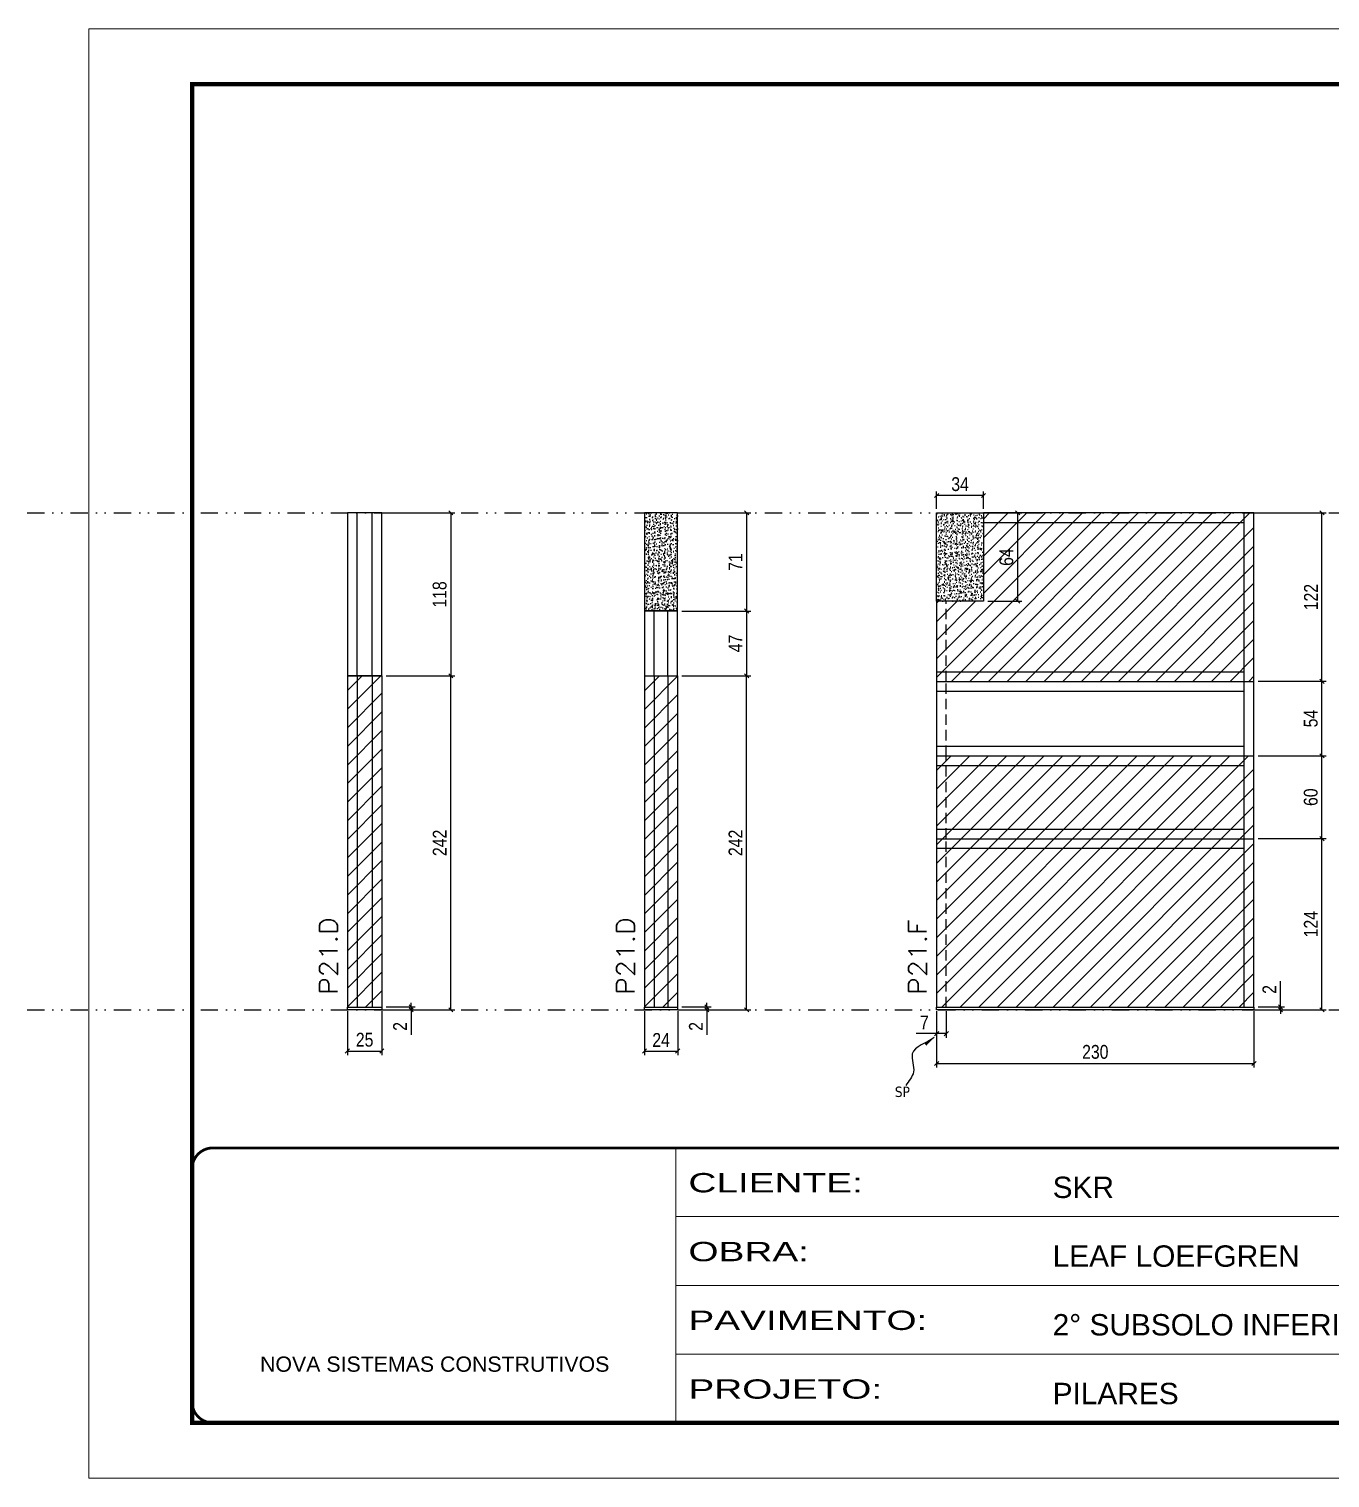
# Model space of a CAD drawing. Extents: x 13513 to 27878, y -21631 to 6985.
# Drawn here: x 17540 to 18483, y -5551 to -4501 of the extents above; entities that cross this region are included whole.
import ezdxf

# ---------------------------------------------------------------- set-up
doc = ezdxf.new("R2010")
doc.units = 0
for name, pattern in [('CONTINUO', [0]), ('DASHED', [0.75, 0.5, -0.25]), ('DIVIDE2', [0.625, 0.25, -0.125, 0, -0.125, 0, -0.125]), ('HIDDEN', [0.375, 0.25, -0.125])]:
    doc.linetypes.add(name, pattern=pattern)
for name, color, linetype in [('COTA', 241, 'Continuous'), ('Nível', 160, 'Continuous'), ('Painéis', 200, 'Continuous'), ('SARR_2.2x7', 40, 'Continuous'), ('Sarrafo de Pressão', 42, 'HIDDEN'), ('texto', 7, 'Continuous')]:
    doc.layers.add(name, color=color, linetype=linetype)
for name, color, linetype, lineweight in [('Folhas', 255, 'Continuous', 9), ('Hachura', 251, 'Continuous', 9), ('SARRAFO DE PRESSAO', 251, 'DASHED', 9), ('Texto Seção', 7, 'Continuous', 15)]:
    doc.layers.add(name, color=color, linetype=linetype, lineweight=lineweight)
doc.styles.add('ARIAL', font='arial.ttf')
doc.styles.add('COTA TECNICA', font='techl___.ttf', dxfattribs={"height": 10})
doc.styles.add('COTA TECNICA-50', font='techl___.ttf', dxfattribs={"height": 10})
doc.styles.add('REGUA-120', font='ROMANS.shx', dxfattribs={"height": 15})
doc.styles.get("Standard").update_dxf_attribs({"font": 'arial.ttf'})
doc.styles.add('Tecnologia', font='')
doc.styles.get('Tecnologia').set_extended_font_data('Forgotten Futurist')
doc.dimstyles.new('COTA PAINEL-50', dxfattribs={"dimtxt": 10, "dimasz": 3, "dimexe": 3, "dimexo": 3, "dimgap": 3, "dimtad": 1, "dimdec": 1, "dimzin": 12, "dimdsep": 46, "dimtxsty": 'COTA TECNICA-50', "dimblk1": 'OBLIQUE', "dimblk2": 'OBLIQUE', "dimsah": 1, "dimcen": 0.9, "dimclrd": 4, "dimclre": 4, "dimclrt": 240, "dimadec": 1, "dimazin": 3, "dimtfac": 1, "dimtdec": 1, "dimtmove": 0, "dimatfit": 3, "dimfxl": 1, "dimtolj": 1, "dimtzin": 12, "dimarcsym": 0})
doc.dimstyles.new('PAINEL', dxfattribs={"dimtxt": 10, "dimasz": 3, "dimexe": 3, "dimexo": 3, "dimgap": 3, "dimtad": 1, "dimdec": 1, "dimzin": 12, "dimdsep": 46, "dimtxsty": 'COTA TECNICA', "dimblk1": 'OBLIQUE', "dimblk2": 'OBLIQUE', "dimsah": 1, "dimcen": 0.9, "dimclrd": 4, "dimclre": 4, "dimclrt": 240, "dimadec": 1, "dimazin": 3, "dimtfac": 1, "dimtdec": 1, "dimtmove": 0, "dimatfit": 3, "dimfxl": 1, "dimtolj": 1, "dimtzin": 12, "dimarcsym": 0})
doc.dimstyles.get("Standard").update_dxf_attribs({"dimtxt": 0.18, "dimasz": 0.18, "dimexe": 0.18, "dimexo": 0.0625, "dimgap": 0.09, "dimtad": 0, "dimtih": 1, "dimtoh": 1, "dimdec": 4, "dimzin": 0, "dimdsep": 46, "dimtxsty": 'Standard', "dimcen": 0.09, "dimadec": 0, "dimazin": 0, "dimtfac": 1, "dimtdec": 4, "dimtofl": 0, "dimtmove": 0, "dimatfit": 3, "dimfxl": 1, "dimtolj": 1, "dimtzin": 0, "dimarcsym": 0})

# ---------------------------------------------------------------- blocks, each defined once
blk = doc.blocks.new('9999999999')
at = {"color": 30, "linetype": 'CONTINUO'}
for p, q in [((98564.6, 34230.2), (98564.6, 34429.4)), ((98564.6, 34379.6), (99584, 34379.6)), ((98564.6, 34329.8), (99488, 34329.8)), ((99584, 34329.8), (99488, 34329.8)), ((99488, 34329.8), (99488, 34230.2)), ((98564.6, 34280), (99488, 34280))]:
    blk.add_line(p, q, dxfattribs=at)
at = {"color": 30, "linetype": 'CONTINUO', "const_width": 2}
blk.add_lwpolyline([(99584, 34230.2), (99584, 34414.4, 0.414214), (99569, 34429.4), (98229, 34429.4, 0.414214), (98214, 34414.4), (98214, 34245.2, 0.414214), (98229, 34230.2), (99584, 34230.2)], format="xyb", dxfattribs=at)
at = {"layer": 'Folhas'}
blk.add_lwpolyline([(98139, 34190.2), (99624, 34190.2), (99624, 35240.2), (98139, 35240.2)], close=True, dxfattribs=at)
at = {"layer": 'Folhas', "color": 30, "const_width": 3}
blk.add_lwpolyline([(98214, 34230.2), (99584, 34230.2), (99584, 35200.2), (98214, 35200.2)], close=True, dxfattribs=at)
at = {"color": 7, "linetype": 'Continuous', "ltscale": 5, "style": 'ARIAL'}
for s, height, p in [('SKR', 15.48, (98837.7, 34393.1)), ('LEAF LOEFGREN', 15.483, (98837.7, 34343.3)), ('2° SUBSOLO INFERIOR', 15.483, (98837.7, 34293.5)), ('NOVA SISTEMAS CONSTRUTIVOS', 11.059, (98263.2, 34267.2)), ('PILARES', 15.48, (98837.7, 34243.7))]:
    blk.add_text(s, height=height, dxfattribs=at).set_placement(p)
at = {"layer": 'Folhas', "color": 7, "style": 'Tecnologia', "width": 1.5}
for s, p in [('CLIENTE:', (98573.7, 34397.2)), ('OBRA:', (98573.7, 34347.3)), ('PAVIMENTO:', (98573.7, 34297.5)), ('PROJETO:', (98573.7, 34247.7))]:
    blk.add_text(s, height=14, dxfattribs=at).set_placement(p)
blk = doc.blocks.new('_Oblique')
at = {"color": 0, "linetype": 'ByBlock', "lineweight": -2}
blk.add_line((-0.5, -0.5), (0.5, 0.5), dxfattribs=at)
blk = doc.blocks.new('*D1992')
at = {"layer": 'COTA', "color": 4, "lineweight": -2, "transparency": 16777216}
for p, q in [((17986.4, -5212.7), (17986.4, -5244.6)), ((18010.4, -5212.7), (18010.4, -5244.6)), ((17986.4, -5241.6), (18010.4, -5241.6))]:
    blk.add_line(p, q, dxfattribs=at)
at = {"layer": 'Defpoints', "color": 0, "transparency": 16777216}
for p in [(17986.4, -5209.7), (18010.4, -5209.7), (18010.4, -5241.6)]:
    blk.add_point(p, dxfattribs=at)
at = {"layer": 'COTA', "color": 4, "lineweight": -2, "transparency": 16777216, "xscale": 3, "yscale": 3, "zscale": 3, "rotation": 180}
blk.add_blockref('_Oblique', (17986.4, -5241.6), dxfattribs=at)
at = {"layer": 'COTA', "color": 4, "lineweight": -2, "transparency": 16777216, "xscale": 3, "yscale": 3, "zscale": 3}
blk.add_blockref('_Oblique', (18010.4, -5241.6), dxfattribs=at)
at = {"layer": 'COTA', "color": 240, "transparency": 16777216, "insert": (17998.4, -5233.6), "char_height": 10, "attachment_point": 5, "style": 'COTA TECNICA'}
blk.add_mtext('\\A1;24', dxfattribs=at)
blk = doc.blocks.new('*D1993')
at = {"layer": 'COTA', "color": 4, "lineweight": -2, "transparency": 16777216}
for p, q in [((18031.6, -5209.7), (18031.6, -5206.7)), ((18013.4, -5209.7), (18034.6, -5209.7)), ((18013.4, -5211.7), (18034.6, -5211.7)), ((18031.6, -5209.7), (18031.6, -5211.7)), ((18031.6, -5211.7), (18031.6, -5229.9))]:
    blk.add_line(p, q, dxfattribs=at)
at = {"layer": 'Defpoints', "color": 0, "transparency": 16777216}
for p in [(18010.4, -5209.7), (18010.4, -5211.7), (18031.6, -5209.7)]:
    blk.add_point(p, dxfattribs=at)
at = {"layer": 'COTA', "color": 4, "lineweight": -2, "transparency": 16777216, "xscale": 3, "yscale": 3, "zscale": 3}
for p, rotation in [((18031.6, -5209.7), 270), ((18031.6, -5211.7), 90)]:
    blk.add_blockref('_Oblique', p, dxfattribs=dict(at, rotation=rotation))
at = {"layer": 'COTA', "color": 240, "transparency": 16777216, "insert": (18023.6, -5223.8), "char_height": 10, "attachment_point": 5, "rotation": 90, "style": 'COTA TECNICA-50'}
blk.add_mtext('\\A1;2', dxfattribs=at)
blk = doc.blocks.new('*D2017')
at = {"layer": 'COTA', "color": 4, "linetype": 'ByBlock', "lineweight": -2, "transparency": 16777216}
for p, q in [((18013.4, -4851.7), (18063.4, -4851.7)), ((18060.4, -4851.7), (18060.4, -4922.8)), ((18013.4, -4922.8), (18063.4, -4922.8))]:
    blk.add_line(p, q, dxfattribs=at)
at = {"layer": 'Defpoints', "color": 0, "linetype": 'ByBlock', "transparency": 16777216}
for p in [(18010.4, -4851.7), (18010.4, -4922.8), (18060.4, -4922.8)]:
    blk.add_point(p, dxfattribs=at)
at = {"layer": 'COTA', "color": 4, "linetype": 'ByBlock', "lineweight": -2, "transparency": 16777216, "xscale": 3, "yscale": 3, "zscale": 3}
for p, rotation in [((18060.4, -4851.7), 90), ((18060.4, -4922.8), 270)]:
    blk.add_blockref('_Oblique', p, dxfattribs=dict(at, rotation=rotation))
at = {"layer": 'COTA', "color": 240, "linetype": 'ByBlock', "transparency": 16777216, "insert": (18052.3, -4887.3), "char_height": 10, "attachment_point": 5, "rotation": 90, "style": 'COTA TECNICA'}
blk.add_mtext('\\A1;71', dxfattribs=at)
blk = doc.blocks.new('*D2000')
at = {"layer": 'COTA', "color": 4, "lineweight": -2, "transparency": 16777216}
for p, q in [((17771, -5212.7), (17771, -5244.6)), ((17796, -5212.7), (17796, -5244.6)), ((17771, -5241.6), (17796, -5241.6))]:
    blk.add_line(p, q, dxfattribs=at)
at = {"layer": 'Defpoints', "color": 0, "transparency": 16777216}
for p in [(17771, -5209.7), (17796, -5209.7), (17796, -5241.6)]:
    blk.add_point(p, dxfattribs=at)
at = {"layer": 'COTA', "color": 4, "lineweight": -2, "transparency": 16777216, "xscale": 3, "yscale": 3, "zscale": 3, "rotation": 180}
blk.add_blockref('_Oblique', (17771, -5241.6), dxfattribs=at)
at = {"layer": 'COTA', "color": 4, "lineweight": -2, "transparency": 16777216, "xscale": 3, "yscale": 3, "zscale": 3}
blk.add_blockref('_Oblique', (17796, -5241.6), dxfattribs=at)
at = {"layer": 'COTA', "color": 240, "transparency": 16777216, "insert": (17783.5, -5233.5), "char_height": 10, "attachment_point": 5, "style": 'COTA TECNICA'}
blk.add_mtext('\\A1;25', dxfattribs=at)
blk = doc.blocks.new('*D2001')
at = {"layer": 'COTA', "color": 4, "lineweight": -2, "transparency": 16777216}
for p, q in [((17817.2, -5209.7), (17817.2, -5206.7)), ((17799, -5209.7), (17820.2, -5209.7)), ((17799, -5211.7), (17820.2, -5211.7)), ((17817.2, -5209.7), (17817.2, -5211.7)), ((17817.2, -5211.7), (17817.2, -5229.9))]:
    blk.add_line(p, q, dxfattribs=at)
at = {"layer": 'Defpoints', "color": 0, "transparency": 16777216}
for p in [(17796, -5209.7), (17796, -5211.7), (17817.2, -5209.7)]:
    blk.add_point(p, dxfattribs=at)
at = {"layer": 'COTA', "color": 4, "lineweight": -2, "transparency": 16777216, "xscale": 3, "yscale": 3, "zscale": 3}
for p, rotation in [((17817.2, -5209.7), 270), ((17817.2, -5211.7), 90)]:
    blk.add_blockref('_Oblique', p, dxfattribs=dict(at, rotation=rotation))
at = {"layer": 'COTA', "color": 240, "transparency": 16777216, "insert": (17809.2, -5223.8), "char_height": 10, "attachment_point": 5, "rotation": 90, "style": 'COTA TECNICA-50'}
blk.add_mtext('\\A1;2', dxfattribs=at)
blk = doc.blocks.new('*D2024')
at = {"layer": 'COTA', "color": 4, "linetype": 'ByBlock', "lineweight": -2, "transparency": 16777216}
for p, q in [((17799, -4851.7), (17849, -4851.7)), ((17846, -4851.7), (17846, -4969.8)), ((17799, -4969.8), (17849, -4969.8))]:
    blk.add_line(p, q, dxfattribs=at)
at = {"layer": 'Defpoints', "color": 0, "linetype": 'ByBlock', "transparency": 16777216}
for p in [(17796, -4851.7), (17796, -4969.8), (17846, -4969.8)]:
    blk.add_point(p, dxfattribs=at)
at = {"layer": 'COTA', "color": 4, "linetype": 'ByBlock', "lineweight": -2, "transparency": 16777216, "xscale": 3, "yscale": 3, "zscale": 3}
for p, rotation in [((17846, -4851.7), 90), ((17846, -4969.8), 270)]:
    blk.add_blockref('_Oblique', p, dxfattribs=dict(at, rotation=rotation))
at = {"layer": 'COTA', "color": 240, "linetype": 'ByBlock', "transparency": 16777216, "insert": (17837.9, -4910.8), "char_height": 10, "attachment_point": 5, "rotation": 90, "style": 'COTA TECNICA'}
blk.add_mtext('\\A1;118', dxfattribs=at)
blk = doc.blocks.new('*D2002')
at = {"layer": 'COTA', "color": 4, "lineweight": -2, "transparency": 16777216}
for p, q in [((17799, -4969.8), (17849, -4969.8)), ((17846, -5211.7), (17846, -4969.8)), ((17799, -5211.7), (17849, -5211.7))]:
    blk.add_line(p, q, dxfattribs=at)
at = {"layer": 'Defpoints', "color": 0, "transparency": 16777216}
for p in [(17796, -4969.8), (17846, -4969.8), (17796, -5211.7)]:
    blk.add_point(p, dxfattribs=at)
at = {"layer": 'COTA', "color": 4, "lineweight": -2, "transparency": 16777216, "xscale": 3, "yscale": 3, "zscale": 3}
for p, rotation in [((17846, -4969.8), 90), ((17846, -5211.7), 270)]:
    blk.add_blockref('_Oblique', p, dxfattribs=dict(at, rotation=rotation))
at = {"layer": 'COTA', "color": 240, "transparency": 16777216, "insert": (17837.9, -5090.8), "char_height": 10, "attachment_point": 5, "rotation": 90, "style": 'COTA TECNICA-50'}
blk.add_mtext('\\A1;242', dxfattribs=at)
blk = doc.blocks.new('*D2003')
at = {"layer": 'COTA', "color": 4, "lineweight": -2, "transparency": 16777216}
for p, q in [((18198.1, -5212.7), (18198.1, -5253.6)), ((18428.1, -5212.7), (18428.1, -5253.6)), ((18198.1, -5250.6), (18428.1, -5250.6))]:
    blk.add_line(p, q, dxfattribs=at)
at = {"layer": 'Defpoints', "color": 0, "transparency": 16777216}
for p in [(18198.1, -5209.7), (18428.1, -5209.7), (18428.1, -5250.6)]:
    blk.add_point(p, dxfattribs=at)
at = {"layer": 'COTA', "color": 4, "lineweight": -2, "transparency": 16777216, "xscale": 3, "yscale": 3, "zscale": 3, "rotation": 180}
blk.add_blockref('_Oblique', (18198.1, -5250.6), dxfattribs=at)
at = {"layer": 'COTA', "color": 4, "lineweight": -2, "transparency": 16777216, "xscale": 3, "yscale": 3, "zscale": 3}
blk.add_blockref('_Oblique', (18428.1, -5250.6), dxfattribs=at)
at = {"layer": 'COTA', "color": 240, "transparency": 16777216, "insert": (18313.1, -5242.3), "char_height": 10, "attachment_point": 5, "style": 'COTA TECNICA'}
blk.add_mtext('\\A1;230', dxfattribs=at)
blk = doc.blocks.new('*D2004')
at = {"layer": 'COTA', "color": 4, "lineweight": -2, "transparency": 16777216}
for p, q in [((18198.1, -5214.7), (18198.1, -5232)), ((18205.1, -5212.7), (18205.1, -5232)), ((18198.1, -5229), (18183.3, -5229)), ((18205.1, -5229), (18198.1, -5229))]:
    blk.add_line(p, q, dxfattribs=at)
at = {"layer": 'Defpoints', "color": 0, "transparency": 16777216}
for p in [(18198.1, -5211.7), (18205.1, -5209.7), (18198.1, -5229)]:
    blk.add_point(p, dxfattribs=at)
at = {"layer": 'COTA', "color": 4, "lineweight": -2, "transparency": 16777216, "xscale": 3, "yscale": 3, "zscale": 3, "rotation": 180}
blk.add_blockref('_Oblique', (18198.1, -5229), dxfattribs=at)
at = {"layer": 'COTA', "color": 4, "lineweight": -2, "transparency": 16777216, "xscale": 3, "yscale": 3, "zscale": 3}
blk.add_blockref('_Oblique', (18205.1, -5229), dxfattribs=at)
at = {"layer": 'COTA', "color": 240, "transparency": 16777216, "insert": (18189.2, -5220.9), "char_height": 10, "attachment_point": 5, "style": 'COTA TECNICA-50'}
blk.add_mtext('\\A1;7', dxfattribs=at)
blk = doc.blocks.new('*D2005')
at = {"layer": 'COTA', "color": 4, "lineweight": -2, "transparency": 16777216}
for p, q in [((18447.3, -5209.7), (18447.3, -5190.9)), ((18431.1, -5209.7), (18450.3, -5209.7)), ((18431.1, -5211.7), (18450.3, -5211.7)), ((18447.3, -5211.7), (18447.3, -5209.7)), ((18447.3, -5211.7), (18447.3, -5214.7))]:
    blk.add_line(p, q, dxfattribs=at)
at = {"layer": 'Defpoints', "color": 0, "transparency": 16777216}
for p in [(18428.1, -5209.7), (18428.1, -5211.7), (18447.3, -5211.7)]:
    blk.add_point(p, dxfattribs=at)
at = {"layer": 'COTA', "color": 4, "lineweight": -2, "transparency": 16777216, "xscale": 3, "yscale": 3, "zscale": 3}
for p, rotation in [((18447.3, -5209.7), 270), ((18447.3, -5211.7), 90)]:
    blk.add_blockref('_Oblique', p, dxfattribs=dict(at, rotation=rotation))
at = {"layer": 'COTA', "color": 240, "transparency": 16777216, "insert": (18439.3, -5197), "char_height": 10, "attachment_point": 5, "rotation": 90, "style": 'COTA TECNICA-50'}
blk.add_mtext('\\A1;2', dxfattribs=at)
blk = doc.blocks.new('*D2006')
at = {"layer": 'COTA', "color": 4, "lineweight": -2, "transparency": 16777216}
for p, q in [((18431.1, -5027.7), (18480.4, -5027.7)), ((18477.4, -5087.7), (18477.4, -5027.7)), ((18431.1, -5087.7), (18480.4, -5087.7))]:
    blk.add_line(p, q, dxfattribs=at)
at = {"layer": 'Defpoints', "color": 0, "transparency": 16777216}
for p in [(18428.1, -5027.7), (18477.4, -5027.7), (18428.1, -5087.7)]:
    blk.add_point(p, dxfattribs=at)
at = {"layer": 'COTA', "color": 4, "lineweight": -2, "transparency": 16777216, "xscale": 3, "yscale": 3, "zscale": 3}
for p, rotation in [((18477.4, -5027.7), 90), ((18477.4, -5087.7), 270)]:
    blk.add_blockref('_Oblique', p, dxfattribs=dict(at, rotation=rotation))
at = {"layer": 'COTA', "color": 240, "transparency": 16777216, "insert": (18469.3, -5057.7), "char_height": 10, "attachment_point": 5, "rotation": 90, "style": 'COTA TECNICA-50'}
blk.add_mtext('\\A1;60', dxfattribs=at)
blk = doc.blocks.new('*D2007')
at = {"layer": 'COTA', "color": 4, "lineweight": -2, "transparency": 16777216}
for p, q in [((18431.1, -4851.7), (18480.4, -4851.7)), ((18477.4, -4973.7), (18477.4, -4851.7)), ((18431.1, -4973.7), (18480.4, -4973.7))]:
    blk.add_line(p, q, dxfattribs=at)
at = {"layer": 'Defpoints', "color": 0, "transparency": 16777216}
for p in [(18428.1, -4851.7), (18477.4, -4851.7), (18428.1, -4973.7)]:
    blk.add_point(p, dxfattribs=at)
at = {"layer": 'COTA', "color": 4, "lineweight": -2, "transparency": 16777216, "xscale": 3, "yscale": 3, "zscale": 3}
for p, rotation in [((18477.4, -4851.7), 90), ((18477.4, -4973.7), 270)]:
    blk.add_blockref('_Oblique', p, dxfattribs=dict(at, rotation=rotation))
at = {"layer": 'COTA', "color": 240, "transparency": 16777216, "insert": (18469.4, -4912.7), "char_height": 10, "attachment_point": 5, "rotation": 90, "style": 'COTA TECNICA'}
blk.add_mtext('\\A1;122', dxfattribs=at)
blk = doc.blocks.new('*D2025')
at = {"layer": 'COTA', "color": 4, "lineweight": -2, "transparency": 16777216}
for p, q in [((18235.1, -4851.7), (18259.8, -4851.7)), ((18256.8, -4851.7), (18256.8, -4915.7)), ((18235.1, -4915.7), (18259.8, -4915.7))]:
    blk.add_line(p, q, dxfattribs=at)
at = {"layer": 'Defpoints', "color": 0, "transparency": 16777216}
for p in [(18232.1, -4851.7), (18232.1, -4915.7), (18256.8, -4915.7)]:
    blk.add_point(p, dxfattribs=at)
at = {"layer": 'COTA', "color": 4, "lineweight": -2, "transparency": 16777216, "xscale": 3, "yscale": 3, "zscale": 3}
for p, rotation in [((18256.8, -4851.7), 90), ((18256.8, -4915.7), 270)]:
    blk.add_blockref('_Oblique', p, dxfattribs=dict(at, rotation=rotation))
at = {"layer": 'COTA', "color": 240, "transparency": 16777216, "insert": (18248.7, -4883.7), "char_height": 10, "attachment_point": 5, "rotation": 90, "style": 'COTA TECNICA'}
blk.add_mtext('\\A1;64', dxfattribs=at)
blk = doc.blocks.new('*D2026')
at = {"layer": 'COTA', "color": 4, "lineweight": -2, "transparency": 16777216}
for p, q in [((18198.1, -4848.7), (18198.1, -4836.1)), ((18232.1, -4839.1), (18198.1, -4839.1)), ((18232.1, -4848.7), (18232.1, -4836.1))]:
    blk.add_line(p, q, dxfattribs=at)
at = {"layer": 'Defpoints', "color": 0, "transparency": 16777216}
for p in [(18198.1, -4839.1), (18198.1, -4851.7), (18232.1, -4851.7)]:
    blk.add_point(p, dxfattribs=at)
at = {"layer": 'COTA', "color": 4, "lineweight": -2, "transparency": 16777216, "xscale": 3, "yscale": 3, "zscale": 3, "rotation": 180}
blk.add_blockref('_Oblique', (18198.1, -4839.1), dxfattribs=at)
at = {"layer": 'COTA', "color": 4, "lineweight": -2, "transparency": 16777216, "xscale": 3, "yscale": 3, "zscale": 3}
blk.add_blockref('_Oblique', (18232.1, -4839.1), dxfattribs=at)
at = {"layer": 'COTA', "color": 240, "transparency": 16777216, "insert": (18215.1, -4830.9), "char_height": 10, "attachment_point": 5, "style": 'COTA TECNICA'}
blk.add_mtext('\\A1;34', dxfattribs=at)
blk = doc.blocks.new('*D2027')
at = {"layer": 'COTA', "color": 4, "lineweight": -2, "transparency": 16777216}
for p, q in [((18431.1, -5087.7), (18480.4, -5087.7)), ((18477.4, -5211.7), (18477.4, -5087.7)), ((18431.1, -5211.7), (18480.4, -5211.7))]:
    blk.add_line(p, q, dxfattribs=at)
at = {"layer": 'Defpoints', "color": 0, "transparency": 16777216}
for p in [(18428.1, -5087.7), (18477.4, -5087.7), (18428.1, -5211.7)]:
    blk.add_point(p, dxfattribs=at)
at = {"layer": 'COTA', "color": 4, "lineweight": -2, "transparency": 16777216, "xscale": 3, "yscale": 3, "zscale": 3}
for p, rotation in [((18477.4, -5087.7), 90), ((18477.4, -5211.7), 270)]:
    blk.add_blockref('_Oblique', p, dxfattribs=dict(at, rotation=rotation))
at = {"layer": 'COTA', "color": 240, "transparency": 16777216, "insert": (18469.3, -5149.7), "char_height": 10, "attachment_point": 5, "rotation": 90, "style": 'COTA TECNICA'}
blk.add_mtext('\\A1;124', dxfattribs=at)
blk = doc.blocks.new('*D2008')
at = {"layer": 'COTA', "color": 4, "lineweight": -2, "transparency": 16777216}
for p, q in [((18013.4, -4969.8), (18063.4, -4969.8)), ((18060.4, -5211.7), (18060.4, -4969.8)), ((18013.4, -5211.7), (18063.4, -5211.7))]:
    blk.add_line(p, q, dxfattribs=at)
at = {"layer": 'Defpoints', "color": 0, "transparency": 16777216}
for p in [(18010.4, -4969.8), (18060.4, -4969.8), (18010.4, -5211.7)]:
    blk.add_point(p, dxfattribs=at)
at = {"layer": 'COTA', "color": 4, "lineweight": -2, "transparency": 16777216, "xscale": 3, "yscale": 3, "zscale": 3}
for p, rotation in [((18060.4, -4969.8), 90), ((18060.4, -5211.7), 270)]:
    blk.add_blockref('_Oblique', p, dxfattribs=dict(at, rotation=rotation))
at = {"layer": 'COTA', "color": 240, "transparency": 16777216, "insert": (18052.3, -5090.8), "char_height": 10, "attachment_point": 5, "rotation": 90, "style": 'COTA TECNICA-50'}
blk.add_mtext('\\A1;242', dxfattribs=at)
blk = doc.blocks.new('*D2036')
at = {"layer": 'COTA', "color": 4, "lineweight": -2, "transparency": 16777216}
for p, q in [((18013.4, -4922.8), (18063.4, -4922.8)), ((18060.4, -4922.8), (18060.4, -4969.8)), ((18013.4, -4969.8), (18063.4, -4969.8))]:
    blk.add_line(p, q, dxfattribs=at)
at = {"layer": 'Defpoints', "color": 0, "transparency": 16777216}
for p in [(18010.4, -4922.8), (18010.4, -4969.8), (18060.4, -4969.8)]:
    blk.add_point(p, dxfattribs=at)
at = {"layer": 'COTA', "color": 4, "lineweight": -2, "transparency": 16777216, "xscale": 3, "yscale": 3, "zscale": 3}
for p, rotation in [((18060.4, -4922.8), 90), ((18060.4, -4969.8), 270)]:
    blk.add_blockref('_Oblique', p, dxfattribs=dict(at, rotation=rotation))
at = {"layer": 'COTA', "color": 240, "transparency": 16777216, "insert": (18052.3, -4946.3), "char_height": 10, "attachment_point": 5, "rotation": 90, "style": 'COTA TECNICA'}
blk.add_mtext('\\A1;47', dxfattribs=at)
blk = doc.blocks.new('*D2040')
at = {"layer": 'COTA', "color": 4, "lineweight": -2, "transparency": 16777216}
for p, q in [((18431.1, -4973.7), (18480.4, -4973.7)), ((18477.4, -5027.7), (18477.4, -4973.7)), ((18431.1, -5027.7), (18480.4, -5027.7))]:
    blk.add_line(p, q, dxfattribs=at)
at = {"layer": 'Defpoints', "color": 0, "transparency": 16777216}
for p in [(18428.1, -4973.7), (18477.4, -4973.7), (18428.1, -5027.7)]:
    blk.add_point(p, dxfattribs=at)
at = {"layer": 'COTA', "color": 4, "lineweight": -2, "transparency": 16777216, "xscale": 3, "yscale": 3, "zscale": 3}
for p, rotation in [((18477.4, -4973.7), 90), ((18477.4, -5027.7), 270)]:
    blk.add_blockref('_Oblique', p, dxfattribs=dict(at, rotation=rotation))
at = {"layer": 'COTA', "color": 240, "transparency": 16777216, "insert": (18469.3, -5000.7), "char_height": 10, "attachment_point": 5, "rotation": 90, "style": 'COTA TECNICA'}
blk.add_mtext('\\A1;54', dxfattribs=at)

msp = doc.modelspace()

# ---------------------------------------------------------------- hatches: boundary and pattern name
at = {"layer": 'COTA'}
h = msp.add_hatch(dxfattribs=at)
h.set_pattern_fill('AR-CONC', color=256, scale=0.03)
h.set_pattern_definition([(50, (2308.5183, -9164.601), (5.4655401, -0.4781726), [0.5715, -6.2865]), (355, (2308.5183, -9164.601), (-1.0573026, 5.7317054), [0.4572, -5.0292175]), (100.451445, (2308.974, -9164.6407), (4.4082374, 5.2535326), [0.4857003, -5.3427073]), (46.1842, (2308.518, -9163.077), (8.1323712, -1.2612698), [0.85725, -9.42975]), (96.63556, (2309.196, -9163.182), (7.122124, 7.4227837), [0.7285507, -8.0140682]), (351.18415, (2308.518, -9163.077), (7.122124, 7.4227837), [0.685799, -7.543792]), (21, (2309.2803, -9163.458), (4.5484317, -3.067956), [0.5715, -6.2865]), (326, (2309.2803, -9163.458), (1.8540609, 5.525639), [0.4572, -5.0292]), (71.451445, (2309.6593, -9163.7135), (6.4024926, 2.457683), [0.4857003, -5.3426981]), (37.5, (2308.5183, -9164.6009), (0.0926581, 2.53665117), [0, -4.96824, 0, -5.1054, 0, -5.04825]), (7.5, (2308.5183, -9164.6009), (2.00458988, 3.00541724), [0, -2.91084, 0, -4.85394, 0, -1.92405]), (327.5, (2306.819, -9164.6009), (4.06771786, -0.17186232), [0, -1.905, 0, -5.9436, 0, -7.8867]), (317.5, (2306.057, -9164.601), (4.44387544, 0.7627947), [0, -2.4765, 0, -3.94716, 0, -5.6007])])
h.paths.add_polyline_path([(18010.38, -4851.74), (17986.38, -4851.74), (17986.38, -4922.76), (18010.38, -4922.76)])
h = msp.add_hatch(dxfattribs=at)
h.set_pattern_fill('AR-CONC', color=256, scale=0.03)
h.set_pattern_definition([(50, (1154.651, -2273.15), (5.4655401, -0.4781726), [0.5715, -6.2865]), (355, (1154.651, -2273.15), (-1.0573026, 5.7317054), [0.4572, -5.0292175]), (100.451445, (1155.1067, -2273.19), (4.4082374, 5.2535326), [0.4857003, -5.3427073]), (46.1842, (1154.651, -2271.626), (8.1323712, -1.2612698), [0.85725, -9.42975]), (96.63556, (1155.329, -2271.731), (7.122124, 7.4227837), [0.7285507, -8.0140682]), (351.18415, (1154.651, -2271.626), (7.122124, 7.4227837), [0.685799, -7.543792]), (21, (1155.413, -2272.007), (4.5484317, -3.067956), [0.5715, -6.2865]), (326, (1155.413, -2272.007), (1.8540609, 5.525639), [0.4572, -5.0292]), (71.451445, (1155.792, -2272.263), (6.4024926, 2.457683), [0.4857003, -5.3426981]), (37.5, (1154.6512, -2273.1502), (0.0926581, 2.53665117), [0, -4.96824, 0, -5.1054, 0, -5.04825]), (7.5, (1154.6512, -2273.1502), (2.00458988, 3.00541724), [0, -2.91084, 0, -4.85394, 0, -1.92405]), (327.5, (1152.952, -2273.1502), (4.06771786, -0.17186232), [0, -1.905, 0, -5.9436, 0, -7.8867]), (317.5, (1152.19, -2273.1502), (4.44387544, 0.7627947), [0, -2.4765, 0, -3.94716, 0, -5.6007])])
h.paths.add_polyline_path([(18232.05, -4851.74), (18198.05, -4851.74), (18198.05, -4915.74), (18232.05, -4915.74)])
at = {"layer": 'Hachura', "linetype": 'ByBlock'}
h = msp.add_hatch(dxfattribs=at)
h.set_pattern_fill('ANSI31', color=256, scale=3)
h.paths.add_polyline_path([(17771, -5209.74), (17796, -5209.74), (17796, -4969.76), (17771, -4969.76)])
h.paths.add_polyline_path([(17986.38, -5209.74), (18010.38, -5209.74), (18010.38, -4969.76), (17986.38, -4969.76)])
h.paths.add_polyline_path([(18428.05, -4973.74), (18428.05, -4851.74), (18232.05, -4851.74), (18232.05, -4915.74), (18198.05, -4915.74), (18198.05, -4973.74)])
h.paths.add_polyline_path([(18198.05, -5027.74), (18198.05, -5087.74), (18428.05, -5087.74), (18428.05, -5027.74)])
h.paths.add_polyline_path([(18198.05, -5087.74), (18198.05, -5209.74), (18428.05, -5209.74), (18428.05, -5087.74)])
h.paths.add_polyline_path([(18635.25, -5209.74), (18757.25, -5209.74), (18757.25, -5087.74), (18635.25, -5087.74)])
h.paths.add_polyline_path([(18757.25, -5209.74), (18901.25, -5209.74), (18901.25, -5087.74), (18757.25, -5087.74)])
h.paths.add_polyline_path([(18901.25, -5087.74), (18901.25, -4969.74), (18757.25, -4969.74), (18757.25, -5087.74)])
h.paths.add_polyline_path([(18757.25, -4969.74), (18635.25, -4969.74), (18635.25, -5087.74), (18757.25, -5087.74)])

# ---------------------------------------------------------------- linework, layer by layer
at = {"layer": 'COTA'}
for p, q in [((18198.05, -4915.74), (18198.05, -4851.74)), ((18198.05, -4851.74), (18232.05, -4851.74))]:
    msp.add_line(p, q, dxfattribs=at)
at = {"layer": 'COTA', "linetype": 'ByBlock'}
msp.add_lwpolyline([(17986.38, -4922.76), (18010.38, -4922.76), (18010.38, -4851.74), (17986.38, -4851.74)], close=True, dxfattribs=at)
at = {"layer": 'Nível', "color": 4, "linetype": 'DIVIDE2', "ltscale": 50}
for p, q in [((13513.27, -4851.74), (21417.65, -4851.74)), ((13513.27, -5211.74), (21517.65, -5211.74))]:
    msp.add_line(p, q, dxfattribs=at)
at = {"layer": 'Painéis'}
for p, q in [((18428.05, -4851.74), (18232.05, -4851.74)), ((18232.05, -4851.74), (18232.05, -4915.74)), ((18428.05, -5209.74), (18428.05, -4851.74)), ((18198.05, -4915.74), (18198.05, -5209.74)), ((18232.05, -4915.74), (18198.05, -4915.74)), ((17771, -4969.76), (17771, -5209.74)), ((17771, -4969.76), (17796, -4969.76)), ((17796, -4969.76), (17771, -4969.76)), ((17796, -4969.76), (17796, -5209.74)), ((17986.38, -4969.76), (17986.38, -5209.74)), ((18010.38, -4969.76), (18010.38, -5209.74)), ((18198.05, -4973.74), (18428.05, -4973.74)), ((18198.05, -5027.74), (18428.05, -5027.74)), ((18198.05, -5087.74), (18428.05, -5087.74)), ((17771, -5209.74), (17796, -5209.74)), ((17771, -5209.74), (17796, -5209.74)), ((17771, -5211.74), (17771, -5209.74)), ((17796, -5211.74), (17771, -5211.74)), ((17796, -5209.74), (17796, -5211.74)), ((17986.38, -5209.74), (18010.38, -5209.74)), ((17986.38, -5209.74), (18010.38, -5209.74)), ((17986.38, -5211.74), (17986.38, -5209.74)), ((18010.38, -5211.74), (17986.38, -5211.74)), ((18010.38, -5209.74), (18010.38, -5211.74))]:
    msp.add_line(p, q, dxfattribs=at)
for points in [[(17771, -4969.76), (17796, -4969.76), (17796, -4851.74), (17771, -4851.74)], [(17986.38, -4969.76), (18010.38, -4969.76), (18010.38, -4922.76), (17986.38, -4922.76)], [(18198.05, -5209.74), (18428.05, -5209.74), (18428.05, -5211.74), (18198.05, -5211.74)]]:
    msp.add_lwpolyline(points, close=True, dxfattribs=at)
at = {"layer": 'SARR_2.2x7'}
for p, q in [((17778, -4969.76), (17778, -4851.74)), ((17789, -4969.76), (17789, -4851.74)), ((18232.05, -4858.74), (18421.05, -4858.74)), ((18421.05, -4973.74), (18421.05, -4851.74)), ((17993.38, -4969.76), (17993.38, -4922.76)), ((18003.38, -4969.76), (18003.38, -4922.76)), ((17778, -4969.76), (17778, -5209.74)), ((17789, -4969.76), (17789, -5209.74)), ((17993.38, -4969.76), (17993.38, -5209.74)), ((18003.38, -4969.76), (18003.38, -5209.74)), ((18198.05, -4966.74), (18421.05, -4966.74)), ((18421.05, -5027.74), (18421.05, -4973.74)), ((18421.05, -4973.74), (18421.05, -4973.74)), ((18198.05, -4980.74), (18421.05, -4980.74)), ((18198.05, -5020.74), (18421.05, -5020.74)), ((18421.05, -5087.74), (18421.05, -5027.74)), ((18421.05, -5027.74), (18421.05, -5027.74)), ((18198.05, -5034.74), (18421.05, -5034.74)), ((18198.05, -5080.74), (18421.05, -5080.74)), ((18421.05, -5209.74), (18421.05, -5087.74)), ((18198.05, -5094.74), (18421.05, -5094.74))]:
    msp.add_line(p, q, dxfattribs=at)
at = {"layer": 'Sarrafo de Pressão', "ltscale": 30}
for p, q in [((18205.05, -4973.74), (18205.05, -4915.74)), ((18205.05, -5027.74), (18205.05, -4973.74)), ((18205.05, -4973.74), (18205.05, -4973.74)), ((18205.05, -5087.74), (18205.05, -5027.74)), ((18205.05, -5027.74), (18205.05, -5027.74)), ((18205.05, -5209.74), (18205.05, -5087.74))]:
    msp.add_line(p, q, dxfattribs=at)

# ---------------------------------------------------------------- block references
at = {"layer": 'SARRAFO DE PRESSAO', "color": 6, "linetype": 'ByBlock'}
msp.add_blockref('9999999999', (-80555.51, -39741.23), dxfattribs=at)

# ---------------------------------------------------------------- texts
at = {"layer": 'texto', "color": 0, "insert": (18173.27, -5271.23), "char_height": 7.5, "attachment_point": 5}
msp.add_mtext('{\\fTahoma|b0|i0|c0|p34;\\C4;SP}', dxfattribs=at)
at = {"layer": 'Texto Seção', "style": 'REGUA-120', "width": 1.1}
for s, p in [('P21.D', (17763.75, -5200.98)), ('P21.D', (17979.13, -5200.98)), ('P21.F', (18190.8, -5200.98))]:
    msp.add_text(s, height=13, rotation=90, dxfattribs=at).set_placement(p)

# ---------------------------------------------------------------- dimensions: what is measured, and where the dimension line sits
at = {"layer": 'COTA'}
for base, p1, p2, angle, dimstyle, picture, middle in [((18198.05, -4839.1), (18232.05, -4851.74), (18198.05, -4851.74), 180, 'PAINEL', '*D2026', (18215.05, -4830.88)), ((18256.79, -4915.74), (18232.05, -4851.74), (18232.05, -4915.74), 90, 'PAINEL', '*D2025', (18248.69, -4883.74)), ((18477.42, -4851.74), (18428.05, -4973.74), (18428.05, -4851.74), 90, 'PAINEL', '*D2007', (18469.36, -4912.74)), ((18060.37, -4969.76), (18010.38, -4922.76), (18010.38, -4969.76), 90, 'PAINEL', '*D2036', (18052.3, -4946.26)), ((17845.99, -4969.76), (17796, -5211.74), (17796, -4969.76), 90, 'COTA PAINEL-50', '*D2002', (17837.92, -5090.75)), ((18060.37, -4969.76), (18010.38, -5211.74), (18010.38, -4969.76), 90, 'COTA PAINEL-50', '*D2008', (18052.3, -5090.75)), ((18477.42, -4973.74), (18428.05, -5027.74), (18428.05, -4973.74), 90, 'PAINEL', '*D2040', (18469.31, -5000.74)), ((18477.42, -5027.74), (18428.05, -5087.74), (18428.05, -5027.74), 90, 'COTA PAINEL-50', '*D2006', (18469.32, -5057.74)), ((18477.42, -5087.74), (18428.05, -5211.74), (18428.05, -5087.74), 90, 'PAINEL', '*D2027', (18469.34, -5149.74)), ((18198.05, -5228.98), (18205.05, -5209.74), (18198.05, -5211.74), 180, 'COTA PAINEL-50', '*D2004', (18189.18, -5220.91))]:
    dim = msp.add_linear_dim(base=base, p1=p1, p2=p2, angle=angle, dimstyle=dimstyle, dxfattribs=at)
    dim.commit()
    dim.dimension.update_dxf_attribs({"geometry": picture, "text_midpoint": middle})
at = {"layer": 'COTA', "linetype": 'ByBlock'}
for base, p1, p2, picture, middle in [((17845.99, -4969.76), (17796, -4851.74), (17796, -4969.76), '*D2024', (17837.89, -4910.75)), ((18060.37, -4922.76), (18010.38, -4851.74), (18010.38, -4922.76), '*D2017', (18052.3, -4887.25))]:
    dim = msp.add_linear_dim(base=base, p1=p1, p2=p2, angle=90, dimstyle='PAINEL', dxfattribs=at)
    dim.commit()
    dim.dimension.update_dxf_attribs({"geometry": picture, "text_midpoint": middle})
at = {"layer": 'COTA'}
for base, p1, p2, picture, middle in [((18447.31, -5211.74), (18428.05, -5209.74), (18428.05, -5211.74), '*D2005', (18447.31, -5196.99)), ((17817.19, -5209.74), (17796, -5211.74), (17796, -5209.74), '*D2001', (17817.19, -5223.8)), ((18031.58, -5209.74), (18010.38, -5211.74), (18010.38, -5209.74), '*D1993', (18031.58, -5223.8))]:
    dim = msp.add_linear_dim(base=base, p1=p1, p2=p2, angle=90, dimstyle='COTA PAINEL-50', dxfattribs=at)
    dim.commit()
    dim.dimension.update_dxf_attribs({"geometry": picture, "text_midpoint": middle, "dimtype": 160})
for base, p1, p2, picture, middle in [((17796, -5241.63), (17771, -5209.74), (17796, -5209.74), '*D2000', (17783.5, -5233.53)), ((18010.38, -5241.63), (17986.38, -5209.74), (18010.38, -5209.74), '*D1992', (17998.38, -5233.56)), ((18428.05, -5250.56), (18198.05, -5209.74), (18428.05, -5209.74), '*D2003', (18313.05, -5242.34))]:
    dim = msp.add_linear_dim(base=base, p1=p1, p2=p2, dimstyle='PAINEL', override={"dimarcsym": 2}, dxfattribs=at)
    dim.commit()
    dim.dimension.update_dxf_attribs({"geometry": picture, "text_midpoint": middle})

# ---------------------------------------------------------------- leaders
at = {"layer": 'COTA', "path_type": 1}
msp.add_leader([(18196.22, -5231.92), (18180.44, -5243.76), (18181.36, -5256.76), (18175.81, -5266.54)], dimstyle='Standard', override={"dimasz": 8}, dxfattribs=at)

doc.saveas('drawing.dxf')
